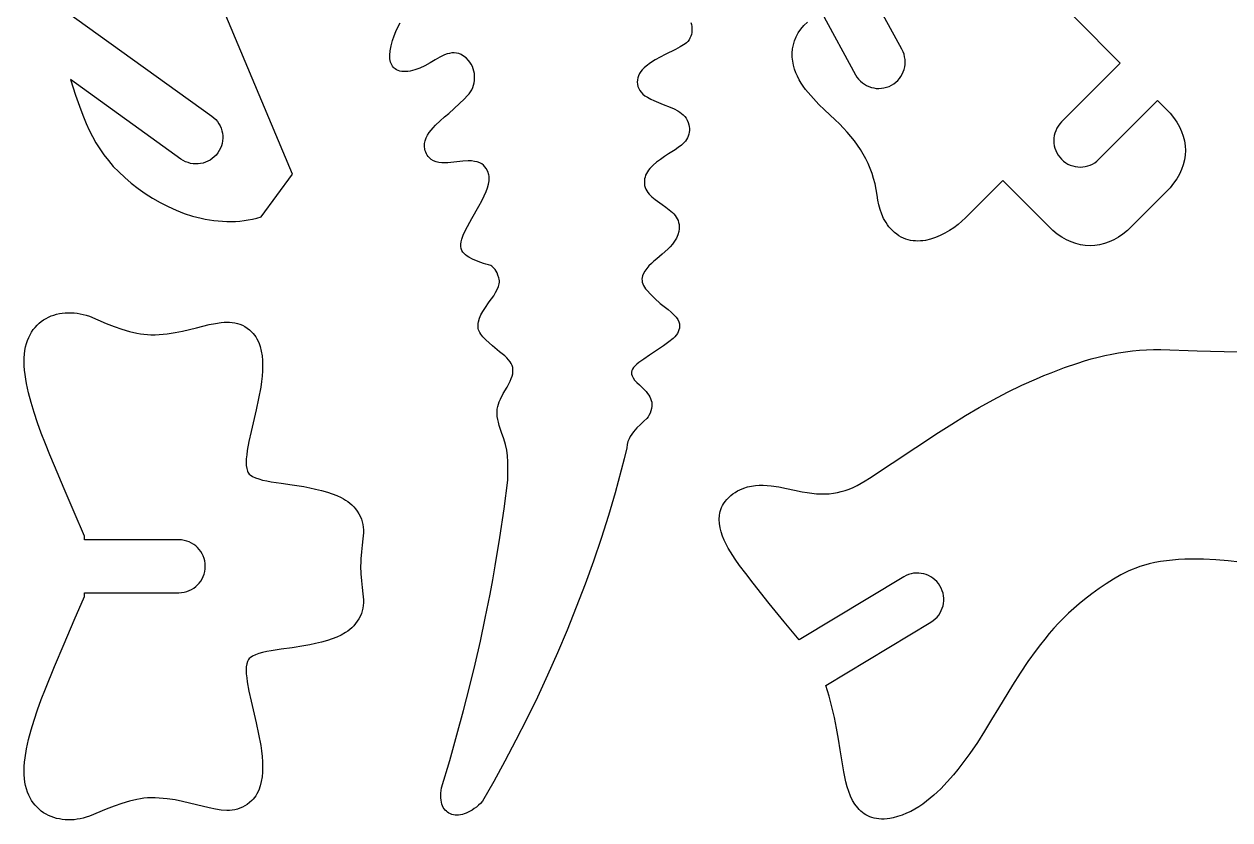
# Model space of a CAD drawing. Extents: x 4 to 246, y 5 to 420.
# Drawn here: x 4.5 to 73, y 4.7 to 49.9 of the extents above; entities that cross this region are included whole.
import ezdxf

# ---------------------------------------------------------------- set-up
doc = ezdxf.new("R2010")
doc.units = 0
doc.layers.add('IMPORT_-_TIRANO', color=18, linetype='CONTINUOUS')

msp = doc.modelspace()

# ---------------------------------------------------------------- linework, layer by layer
at = {"layer": 'IMPORT_-_TIRANO'}
for points in [[(49.13, 65.5), (66.798, 47.685), (63.462, 44.349), (63.359, 44.235), (63.269, 44.113), (63.194, 43.985), (63.132, 43.852), (63.084, 43.714), (63.049, 43.573), (63.029, 43.43), (63.022, 43.286), (63.029, 43.142), (63.049, 42.999), (63.084, 42.859), (63.132, 42.721), (63.194, 42.588), (63.269, 42.46), (63.359, 42.338), (63.462, 42.224), (63.576, 42.121), (63.698, 42.032), (63.826, 41.956), (63.959, 41.894), (64.097, 41.846), (64.237, 41.812), (64.38, 41.791), (64.524, 41.784), (64.668, 41.791), (64.811, 41.812), (64.952, 41.846), (65.089, 41.894), (65.223, 41.956), (65.351, 42.032), (65.472, 42.121), (65.586, 42.224), (68.922, 45.56), (69.631, 44.852), (69.834, 44.595), (70.01, 44.335), (70.159, 44.072), (70.281, 43.806), (70.376, 43.538), (70.444, 43.269), (70.485, 42.998), (70.498, 42.727), (70.485, 42.455), (70.444, 42.185), (70.376, 41.915), (70.281, 41.647), (70.159, 41.381), (70.01, 41.118), (69.834, 40.858), (69.631, 40.602), (67.208, 38.179), (66.952, 37.976), (66.692, 37.8), (66.429, 37.651), (66.163, 37.529), (65.895, 37.434), (65.625, 37.366), (65.354, 37.326), (65.083, 37.312), (64.811, 37.326), (64.54, 37.366), (64.271, 37.434), (64.003, 37.529), (63.737, 37.651), (63.474, 37.8), (63.215, 37.976), (62.959, 38.18), (60.125, 41.013), (58.001, 38.888), (57.8, 38.698), (57.58, 38.512), (57.345, 38.335), (57.097, 38.17), (56.837, 38.018), (56.568, 37.884), (56.292, 37.77), (56.011, 37.68), (55.727, 37.616), (55.585, 37.595), (55.443, 37.582), (55.302, 37.577), (55.161, 37.581), (55.021, 37.593), (54.883, 37.615), (54.746, 37.647), (54.611, 37.688), (54.478, 37.74), (54.347, 37.803), (54.219, 37.877), (54.093, 37.963), (53.971, 38.061), (53.853, 38.171), (53.748, 38.281), (53.653, 38.393), (53.566, 38.507), (53.487, 38.624), (53.35, 38.864), (53.24, 39.113), (53.151, 39.37), (53.081, 39.636), (53.026, 39.909), (52.981, 40.19), (52.928, 40.515), (52.862, 40.828), (52.783, 41.13), (52.691, 41.423), (52.585, 41.708), (52.468, 41.984), (52.337, 42.253), (52.193, 42.516), (52.037, 42.773), (51.868, 43.024), (51.687, 43.272), (51.493, 43.516), (51.286, 43.758), (51.068, 43.998), (50.836, 44.236), (50.593, 44.475), (49.992, 45.04), (49.674, 45.349), (49.359, 45.676), (49.059, 46.018), (48.917, 46.195), (48.784, 46.376), (48.661, 46.561), (48.548, 46.75), (48.447, 46.942), (48.36, 47.138), (48.283, 47.353), (48.223, 47.574), (48.182, 47.801), (48.16, 48.032), (48.158, 48.265), (48.178, 48.498), (48.222, 48.731), (48.289, 48.962), (48.381, 49.189), (48.5, 49.411), (48.646, 49.626), (48.821, 49.833), (49.026, 50.03)], [(49.83, 50.548), (51.754, 47.033), (51.835, 46.902), (51.927, 46.782), (52.028, 46.674), (52.139, 46.577), (52.258, 46.492), (52.383, 46.42), (52.515, 46.36), (52.651, 46.313), (52.791, 46.279), (52.934, 46.259), (53.079, 46.252), (53.224, 46.26), (53.37, 46.282), (53.514, 46.319), (53.655, 46.37), (53.794, 46.437), (53.925, 46.518), (54.045, 46.609), (54.153, 46.711), (54.25, 46.822), (54.335, 46.94), (54.407, 47.066), (54.467, 47.197), (54.514, 47.333), (54.548, 47.474), (54.568, 47.617), (54.575, 47.761), (54.567, 47.907), (54.545, 48.052), (54.508, 48.196), (54.457, 48.338), (54.39, 48.477), (47.941, 60.254)], [(5.545, 51.606), (15.157, 44.682), (15.277, 44.587), (15.385, 44.481), (15.481, 44.368), (15.564, 44.246), (15.634, 44.118), (15.691, 43.985), (15.735, 43.848), (15.765, 43.707), (15.782, 43.563), (15.785, 43.419), (15.774, 43.275), (15.749, 43.131), (15.71, 42.989), (15.656, 42.851), (15.588, 42.716), (15.505, 42.587), (15.409, 42.466), (15.304, 42.358), (15.19, 42.262), (15.069, 42.179), (14.941, 42.109), (14.808, 42.052), (14.67, 42.009), (14.529, 41.978), (14.386, 41.961), (14.242, 41.958), (14.097, 41.969), (13.954, 41.994), (13.812, 42.033), (13.673, 42.087), (13.539, 42.155), (13.409, 42.238), (7.124, 46.766), (7.42, 45.871), (7.566, 45.447), (7.714, 45.038), (7.867, 44.641), (8.028, 44.256), (8.198, 43.883), (8.381, 43.52), (8.578, 43.166), (8.792, 42.821), (9.027, 42.483), (9.283, 42.151), (9.564, 41.824), (9.873, 41.502), (10.211, 41.183), (10.581, 40.867), (10.97, 40.565), (11.375, 40.279), (11.795, 40.011), (12.229, 39.762), (12.675, 39.534), (13.132, 39.33), (13.598, 39.15), (14.072, 38.997), (14.311, 38.931), (14.552, 38.872), (14.794, 38.821), (15.037, 38.778), (15.281, 38.743), (15.525, 38.716), (15.77, 38.697), (16.015, 38.687), (16.26, 38.686), (16.505, 38.694), (16.75, 38.712), (16.995, 38.739), (17.238, 38.776), (17.481, 38.823), (17.723, 38.88), (17.963, 38.947), (19.754, 41.372), (14.915, 52.902)], [(42.385, 50.001), (42.421, 49.895), (42.445, 49.784), (42.456, 49.67), (42.456, 49.554), (42.444, 49.439), (42.421, 49.326), (42.387, 49.217), (42.343, 49.113), (42.288, 49.016), (42.222, 48.927), (42.147, 48.849), (42.062, 48.784), (41.792, 48.618), (41.512, 48.466), (40.937, 48.179), (40.65, 48.034), (40.37, 47.88), (40.1, 47.713), (39.844, 47.526), (39.73, 47.426), (39.631, 47.32), (39.545, 47.209), (39.475, 47.094), (39.419, 46.976), (39.379, 46.855), (39.356, 46.734), (39.348, 46.612), (39.357, 46.491), (39.383, 46.372), (39.427, 46.256), (39.489, 46.143), (39.568, 46.035), (39.666, 45.932), (39.784, 45.836), (39.92, 45.748), (40.113, 45.643), (40.293, 45.559), (40.81, 45.349), (41.218, 45.19), (41.441, 45.092), (41.661, 44.974), (41.766, 44.906), (41.866, 44.831), (41.96, 44.748), (42.045, 44.656), (42.121, 44.555), (42.186, 44.444), (42.239, 44.323), (42.277, 44.19), (42.297, 44.084), (42.306, 43.977), (42.307, 43.87), (42.298, 43.763), (42.276, 43.65), (42.243, 43.544), (42.199, 43.444), (42.145, 43.35), (42.083, 43.262), (42.014, 43.18), (41.856, 43.028), (41.68, 42.89), (41.494, 42.764), (41.122, 42.529), (40.891, 42.376), (40.663, 42.218), (40.445, 42.054), (40.245, 41.882), (40.07, 41.703), (39.994, 41.609), (39.927, 41.514), (39.869, 41.416), (39.822, 41.315), (39.787, 41.211), (39.763, 41.105), (39.75, 40.975), (39.752, 40.852), (39.767, 40.737), (39.795, 40.628), (39.835, 40.525), (39.886, 40.428), (39.946, 40.336), (40.015, 40.248), (40.176, 40.084), (40.359, 39.932), (40.763, 39.645), (40.968, 39.502), (41.163, 39.354), (41.342, 39.197), (41.423, 39.114), (41.496, 39.027), (41.561, 38.935), (41.617, 38.838), (41.663, 38.736), (41.698, 38.628), (41.72, 38.513), (41.729, 38.391), (41.724, 38.262), (41.704, 38.125), (41.649, 37.925), (41.571, 37.741), (41.471, 37.569), (41.354, 37.407), (41.222, 37.255), (41.078, 37.111), (40.769, 36.837), (40.45, 36.572), (40.294, 36.439), (40.146, 36.303), (40.008, 36.161), (39.883, 36.014), (39.775, 35.858), (39.686, 35.692), (39.649, 35.597), (39.625, 35.505), (39.614, 35.415), (39.616, 35.326), (39.63, 35.236), (39.658, 35.146), (39.699, 35.054), (39.753, 34.96), (39.82, 34.863), (39.9, 34.762), (40.099, 34.546), (40.35, 34.305), (40.654, 34.032), (41.095, 33.682), (41.278, 33.526), (41.433, 33.381), (41.559, 33.244), (41.654, 33.114), (41.717, 32.99), (41.736, 32.929), (41.746, 32.869), (41.751, 32.745), (41.742, 32.63), (41.718, 32.523), (41.68, 32.421), (41.628, 32.323), (41.56, 32.228), (41.478, 32.135), (41.38, 32.04), (41.138, 31.844), (40.834, 31.627), (40.033, 31.078), (39.712, 30.857), (39.436, 30.661), (39.32, 30.569), (39.219, 30.479), (39.137, 30.389), (39.074, 30.3), (39.032, 30.208), (39.013, 30.113), (39.018, 30.013), (39.049, 29.907), (39.108, 29.794), (39.195, 29.672), (39.313, 29.539), (39.464, 29.396), (39.67, 29.203), (39.851, 29.012), (39.929, 28.916), (39.998, 28.819), (40.058, 28.72), (40.106, 28.619), (40.143, 28.515), (40.168, 28.408), (40.18, 28.296), (40.177, 28.18), (40.16, 28.058), (40.127, 27.931), (40.078, 27.797), (40.011, 27.656), (39.96, 27.574), (39.894, 27.492), (39.729, 27.325), (39.534, 27.147), (39.327, 26.951), (39.225, 26.843), (39.127, 26.728), (39.035, 26.604), (38.951, 26.471), (38.878, 26.327), (38.818, 26.171), (38.772, 26.003), (38.745, 25.821), (38.594, 25.188), (38.434, 24.551), (38.266, 23.911), (38.088, 23.267), (37.707, 21.972), (37.295, 20.67), (36.851, 19.365), (36.38, 18.058), (35.882, 16.755), (35.36, 15.458), (34.816, 14.171), (34.251, 12.897), (33.667, 11.639), (33.067, 10.402), (32.453, 9.188), (31.825, 8), (31.188, 6.843), (30.541, 5.719), (30.428, 5.6), (30.315, 5.491), (30.2, 5.392), (30.085, 5.303), (29.97, 5.224), (29.855, 5.155), (29.741, 5.095), (29.629, 5.044), (29.517, 5.003), (29.408, 4.971), (29.3, 4.949), (29.195, 4.936), (29.094, 4.932), (28.995, 4.937), (28.9, 4.951), (28.81, 4.973), (28.724, 5.005), (28.642, 5.045), (28.566, 5.094), (28.496, 5.152), (28.431, 5.218), (28.373, 5.292), (28.322, 5.375), (28.278, 5.465), (28.241, 5.564), (28.212, 5.672), (28.191, 5.787), (28.179, 5.91), (28.176, 6.04), (28.183, 6.179), (28.199, 6.325), (28.225, 6.479), (28.685, 8.039), (29.1, 9.499), (29.476, 10.882), (29.818, 12.214), (30.134, 13.518), (30.429, 14.818), (30.709, 16.137), (30.98, 17.501), (31.131, 18.304), (31.274, 19.109), (31.537, 20.723), (31.773, 22.344), (31.982, 23.971), (31.995, 24.694), (31.988, 25.029), (31.967, 25.355), (31.925, 25.677), (31.859, 26.001), (31.764, 26.334), (31.634, 26.682), (31.5, 27.09), (31.45, 27.27), (31.413, 27.438), (31.389, 27.594), (31.377, 27.742), (31.377, 27.885), (31.39, 28.023), (31.415, 28.16), (31.453, 28.298), (31.504, 28.44), (31.567, 28.586), (31.733, 28.906), (31.952, 29.276), (32.045, 29.45), (32.123, 29.611), (32.186, 29.761), (32.234, 29.9), (32.266, 30.032), (32.282, 30.156), (32.282, 30.273), (32.266, 30.387), (32.234, 30.497), (32.185, 30.605), (32.118, 30.712), (32.035, 30.82), (31.934, 30.93), (31.815, 31.043), (31.524, 31.285), (31.117, 31.611), (30.92, 31.78), (30.738, 31.952), (30.578, 32.122), (30.447, 32.288), (30.396, 32.369), (30.354, 32.448), (30.324, 32.525), (30.307, 32.6), (30.296, 32.698), (30.296, 32.796), (30.304, 32.894), (30.321, 32.991), (30.378, 33.183), (30.46, 33.373), (30.562, 33.561), (30.679, 33.747), (30.936, 34.112), (31.187, 34.468), (31.298, 34.642), (31.391, 34.815), (31.461, 34.984), (31.486, 35.069), (31.503, 35.152), (31.512, 35.235), (31.511, 35.317), (31.502, 35.399), (31.481, 35.48), (31.429, 35.63), (31.375, 35.759), (31.319, 35.867), (31.261, 35.957), (31.202, 36.032), (31.141, 36.092), (31.079, 36.141), (31.015, 36.179), (30.882, 36.232), (30.744, 36.268), (30.6, 36.303), (30.451, 36.351), (30.213, 36.446), (29.981, 36.545), (29.766, 36.657), (29.669, 36.72), (29.58, 36.79), (29.502, 36.866), (29.436, 36.951), (29.383, 37.045), (29.345, 37.148), (29.323, 37.263), (29.319, 37.389), (29.334, 37.529), (29.371, 37.682), (29.457, 37.912), (29.591, 38.195), (29.949, 38.858), (30.338, 39.55), (30.51, 39.868), (30.65, 40.147), (30.758, 40.388), (30.842, 40.607), (30.899, 40.807), (30.93, 40.994), (30.932, 41.173), (30.922, 41.26), (30.904, 41.347), (30.845, 41.523), (30.755, 41.704), (30.688, 41.8), (30.606, 41.886), (30.507, 41.96), (30.391, 42.022), (30.256, 42.071), (30.102, 42.106), (29.927, 42.128), (29.731, 42.134), (29.426, 42.115), (29.093, 42.074), (28.745, 42.033), (28.571, 42.02), (28.399, 42.015), (28.231, 42.022), (28.069, 42.043), (27.915, 42.081), (27.77, 42.139), (27.638, 42.22), (27.576, 42.269), (27.518, 42.326), (27.464, 42.389), (27.414, 42.46), (27.369, 42.539), (27.328, 42.626), (27.296, 42.711), (27.273, 42.795), (27.25, 42.961), (27.257, 43.124), (27.29, 43.283), (27.346, 43.44), (27.423, 43.592), (27.516, 43.74), (27.624, 43.883), (27.743, 44.022), (27.87, 44.156), (28.136, 44.407), (28.396, 44.635), (28.628, 44.836), (29.245, 45.398), (29.502, 45.641), (29.705, 45.845), (29.793, 45.948), (29.871, 46.059), (29.937, 46.177), (29.993, 46.301), (30.037, 46.43), (30.07, 46.563), (30.092, 46.698), (30.102, 46.835), (30.101, 46.973), (30.087, 47.109), (30.062, 47.244), (30.025, 47.375), (29.975, 47.503), (29.912, 47.625), (29.837, 47.741), (29.75, 47.85), (29.613, 47.987), (29.478, 48.094), (29.342, 48.175), (29.207, 48.232), (29.072, 48.265), (28.937, 48.278), (28.802, 48.272), (28.667, 48.249), (28.532, 48.212), (28.397, 48.162), (28.126, 48.032), (27.852, 47.876), (27.576, 47.709), (27.277, 47.544), (26.984, 47.41), (26.702, 47.309), (26.566, 47.271), (26.434, 47.243), (26.307, 47.224), (26.184, 47.214), (26.068, 47.214), (25.957, 47.223), (25.853, 47.243), (25.756, 47.273), (25.666, 47.313), (25.585, 47.364), (25.527, 47.411), (25.475, 47.465), (25.428, 47.526), (25.387, 47.594), (25.352, 47.669), (25.324, 47.751), (25.302, 47.84), (25.287, 47.936), (25.278, 48.04), (25.277, 48.152), (25.298, 48.398), (25.349, 48.675), (25.435, 48.985), (25.523, 49.243), (25.625, 49.494), (25.738, 49.74), (25.861, 49.981)], [(73.596, 19.315), (72.93, 19.396), (72.239, 19.456), (71.533, 19.491), (71.177, 19.497), (70.821, 19.495), (70.466, 19.485), (70.114, 19.466), (69.765, 19.437), (69.422, 19.398), (69.085, 19.349), (68.755, 19.289), (68.434, 19.217), (68.123, 19.133), (67.903, 19.063), (67.685, 18.984), (67.47, 18.898), (67.256, 18.803), (66.834, 18.592), (66.417, 18.354), (66.004, 18.093), (65.594, 17.812), (65.184, 17.515), (64.775, 17.203), (64.459, 16.951), (64.154, 16.69), (63.859, 16.419), (63.573, 16.14), (63.295, 15.852), (63.026, 15.558), (62.764, 15.256), (62.51, 14.948), (62.262, 14.634), (62.021, 14.315), (61.555, 13.664), (61.109, 12.997), (60.678, 12.321), (59.885, 11.017), (59.49, 10.362), (59.089, 9.711), (58.677, 9.068), (58.248, 8.437), (58.025, 8.127), (57.796, 7.822), (57.56, 7.522), (57.317, 7.228), (56.964, 6.826), (56.594, 6.435), (56.401, 6.247), (56.203, 6.064), (56, 5.889), (55.791, 5.721), (55.575, 5.562), (55.354, 5.413), (55.126, 5.275), (54.892, 5.149), (54.651, 5.036), (54.402, 4.936), (54.146, 4.852), (53.883, 4.783), (53.71, 4.749), (53.544, 4.726), (53.385, 4.713), (53.232, 4.71), (53.086, 4.717), (52.947, 4.733), (52.814, 4.759), (52.687, 4.793), (52.566, 4.836), (52.451, 4.887), (52.341, 4.946), (52.237, 5.012), (52.139, 5.086), (52.045, 5.166), (51.957, 5.253), (51.874, 5.346), (51.721, 5.549), (51.586, 5.772), (51.468, 6.014), (51.365, 6.271), (51.276, 6.54), (51.2, 6.819), (51.136, 7.106), (51.083, 7.397), (50.882, 8.643), (50.78, 9.258), (50.67, 9.869), (50.549, 10.479), (50.41, 11.087), (50.25, 11.695), (50.063, 12.305), (56.041, 15.908), (56.169, 15.994), (56.285, 16.091), (56.389, 16.197), (56.481, 16.311), (56.561, 16.433), (56.628, 16.562), (56.683, 16.696), (56.724, 16.834), (56.752, 16.975), (56.766, 17.119), (56.767, 17.264), (56.753, 17.409), (56.725, 17.553), (56.682, 17.696), (56.625, 17.835), (56.552, 17.971), (56.466, 18.099), (56.37, 18.215), (56.264, 18.319), (56.149, 18.411), (56.027, 18.491), (55.899, 18.558), (55.765, 18.612), (55.627, 18.654), (55.485, 18.682), (55.342, 18.696), (55.197, 18.697), (55.052, 18.683), (54.907, 18.655), (54.765, 18.612), (54.625, 18.555), (54.49, 18.482), (48.543, 14.898), (47.694, 15.929), (46.847, 16.969), (45.938, 18.117), (45.51, 18.668), (45.165, 19.124), (44.906, 19.487), (44.643, 19.896), (44.516, 20.114), (44.397, 20.339), (44.288, 20.569), (44.193, 20.804), (44.113, 21.04), (44.053, 21.278), (44.014, 21.515), (44, 21.75), (44.013, 21.981), (44.031, 22.095), (44.057, 22.207), (44.091, 22.318), (44.134, 22.426), (44.186, 22.533), (44.247, 22.638), (44.337, 22.766), (44.436, 22.887), (44.543, 22.999), (44.658, 23.103), (44.78, 23.199), (44.908, 23.286), (45.043, 23.365), (45.183, 23.434), (45.401, 23.524), (45.62, 23.592), (45.84, 23.641), (46.061, 23.673), (46.282, 23.69), (46.504, 23.692), (46.726, 23.682), (46.948, 23.661), (47.393, 23.595), (47.837, 23.506), (48.279, 23.41), (48.718, 23.318), (48.998, 23.269), (49.268, 23.232), (49.527, 23.207), (49.778, 23.195), (50.022, 23.195), (50.259, 23.209), (50.491, 23.235), (50.719, 23.275), (50.945, 23.328), (51.168, 23.394), (51.391, 23.475), (51.615, 23.569), (51.841, 23.678), (52.069, 23.802), (52.302, 23.939), (52.539, 24.092), (56.464, 26.683), (57.226, 27.173), (58, 27.65), (58.784, 28.11), (59.579, 28.552), (60.385, 28.974), (61.202, 29.372), (62.029, 29.746), (62.447, 29.922), (62.868, 30.091), (63.626, 30.378), (64.388, 30.639), (64.771, 30.758), (65.155, 30.87), (65.54, 30.973), (65.927, 31.066), (66.316, 31.149), (66.707, 31.222), (67.1, 31.284), (67.496, 31.334), (67.894, 31.371), (68.295, 31.396), (68.698, 31.407), (69.105, 31.404), (71.173, 31.342), (73.458, 31.279)]]:
    msp.add_lwpolyline(points, dxfattribs=at)
msp.add_lwpolyline([(7.923, 20.793), (7.35, 22.154), (6.775, 23.487), (6.219, 24.786), (5.956, 25.42), (5.706, 26.042), (5.472, 26.651), (5.256, 27.247), (5.062, 27.827), (4.891, 28.392), (4.748, 28.94), (4.633, 29.47), (4.588, 29.729), (4.551, 29.982), (4.523, 30.23), (4.504, 30.474), (4.496, 30.709), (4.5, 30.935), (4.516, 31.151), (4.543, 31.358), (4.581, 31.555), (4.63, 31.742), (4.689, 31.92), (4.758, 32.089), (4.836, 32.247), (4.922, 32.397), (5.018, 32.537), (5.121, 32.667), (5.232, 32.788), (5.349, 32.9), (5.474, 33.001), (5.605, 33.094), (5.742, 33.177), (5.884, 33.251), (6.031, 33.315), (6.183, 33.37), (6.338, 33.415), (6.498, 33.451), (6.661, 33.478), (6.827, 33.495), (6.995, 33.503), (7.165, 33.502), (7.336, 33.491), (7.509, 33.471), (7.683, 33.442), (7.857, 33.403), (8.03, 33.355), (8.203, 33.298), (8.688, 33.089), (9.159, 32.895), (9.615, 32.718), (10.058, 32.564), (10.488, 32.435), (10.905, 32.337), (11.109, 32.301), (11.309, 32.274), (11.507, 32.256), (11.701, 32.248), (11.941, 32.25), (12.176, 32.26), (12.633, 32.302), (13.072, 32.368), (13.493, 32.451), (14.288, 32.642), (15.021, 32.823), (15.366, 32.894), (15.698, 32.943), (15.859, 32.957), (16.016, 32.963), (16.171, 32.96), (16.323, 32.948), (16.471, 32.925), (16.617, 32.891), (16.76, 32.845), (16.901, 32.786), (17.038, 32.713), (17.174, 32.626), (17.306, 32.523), (17.436, 32.404), (17.519, 32.317), (17.595, 32.225), (17.664, 32.127), (17.726, 32.025), (17.833, 31.807), (17.917, 31.572), (17.978, 31.322), (18.02, 31.057), (18.044, 30.781), (18.05, 30.494), (18.042, 30.197), (18.019, 29.892), (17.985, 29.582), (17.941, 29.266), (17.826, 28.627), (17.69, 27.987), (17.402, 26.752), (17.276, 26.181), (17.179, 25.659), (17.146, 25.419), (17.124, 25.195), (17.116, 24.99), (17.124, 24.804), (17.149, 24.639), (17.192, 24.496), (17.221, 24.434), (17.255, 24.378), (17.295, 24.328), (17.34, 24.285), (17.475, 24.193), (17.638, 24.114), (17.829, 24.046), (18.045, 23.987), (18.284, 23.935), (18.542, 23.889), (19.111, 23.803), (19.733, 23.716), (20.391, 23.613), (20.727, 23.55), (21.066, 23.477), (21.404, 23.393), (21.74, 23.296), (22.001, 23.21), (22.262, 23.111), (22.52, 22.993), (22.646, 22.925), (22.77, 22.85), (22.89, 22.767), (23.008, 22.676), (23.121, 22.575), (23.23, 22.464), (23.334, 22.343), (23.433, 22.209), (23.526, 22.063), (23.612, 21.904), (23.673, 21.763), (23.719, 21.618), (23.75, 21.468), (23.77, 21.314), (23.779, 21.155), (23.778, 20.992), (23.757, 20.651), (23.718, 20.29), (23.674, 19.909), (23.639, 19.507), (23.628, 19.298), (23.624, 19.083), (23.639, 18.659), (23.674, 18.257), (23.718, 17.876), (23.757, 17.515), (23.778, 17.174), (23.779, 17.011), (23.77, 16.852), (23.75, 16.698), (23.719, 16.548), (23.673, 16.403), (23.612, 16.262), (23.526, 16.103), (23.433, 15.957), (23.334, 15.824), (23.23, 15.702), (23.121, 15.591), (23.008, 15.49), (22.89, 15.399), (22.77, 15.316), (22.52, 15.173), (22.262, 15.055), (22.001, 14.956), (21.74, 14.87), (21.404, 14.772), (21.066, 14.688), (20.727, 14.616), (20.391, 14.553), (19.733, 14.45), (19.111, 14.363), (18.542, 14.277), (18.284, 14.231), (18.045, 14.179), (17.829, 14.12), (17.638, 14.052), (17.475, 13.973), (17.34, 13.881), (17.295, 13.838), (17.255, 13.788), (17.192, 13.669), (17.149, 13.527), (17.124, 13.362), (17.116, 13.176), (17.124, 12.97), (17.146, 12.747), (17.179, 12.507), (17.276, 11.984), (17.402, 11.414), (17.69, 10.179), (17.826, 9.539), (17.941, 8.9), (17.985, 8.584), (18.019, 8.274), (18.042, 7.969), (18.05, 7.672), (18.044, 7.385), (18.02, 7.109), (17.978, 6.844), (17.917, 6.594), (17.833, 6.359), (17.726, 6.141), (17.664, 6.039), (17.595, 5.941), (17.519, 5.849), (17.436, 5.762), (17.306, 5.643), (17.174, 5.54), (17.038, 5.453), (16.901, 5.38), (16.76, 5.321), (16.617, 5.275), (16.471, 5.241), (16.323, 5.218), (16.171, 5.206), (16.016, 5.203), (15.698, 5.223), (15.366, 5.272), (15.021, 5.343), (14.288, 5.524), (13.899, 5.622), (13.493, 5.715), (13.072, 5.798), (12.633, 5.864), (12.176, 5.906), (11.941, 5.916), (11.701, 5.918), (11.507, 5.91), (11.309, 5.892), (11.109, 5.865), (10.905, 5.829), (10.488, 5.73), (10.058, 5.602), (9.615, 5.447), (9.159, 5.271), (8.203, 4.868), (8.03, 4.811), (7.857, 4.763), (7.683, 4.724), (7.509, 4.695), (7.336, 4.675), (7.165, 4.664), (6.995, 4.663), (6.827, 4.671), (6.661, 4.688), (6.498, 4.715), (6.338, 4.751), (6.183, 4.796), (6.031, 4.851), (5.884, 4.915), (5.742, 4.989), (5.605, 5.072), (5.474, 5.164), (5.349, 5.266), (5.232, 5.378), (5.121, 5.499), (5.018, 5.629), (4.922, 5.769), (4.836, 5.919), (4.758, 6.077), (4.689, 6.246), (4.63, 6.424), (4.581, 6.611), (4.543, 6.808), (4.516, 7.015), (4.5, 7.231), (4.496, 7.457), (4.504, 7.692), (4.523, 7.936), (4.551, 8.184), (4.633, 8.696), (4.748, 9.226), (4.891, 9.774), (5.062, 10.339), (5.256, 10.92), (5.472, 11.515), (5.706, 12.124), (6.219, 13.38), (6.775, 14.679), (7.35, 16.012), (7.923, 17.373), (7.923, 17.581), (13.293, 17.581), (13.447, 17.588), (13.596, 17.611), (13.74, 17.648), (13.878, 17.699), (14.009, 17.762), (14.133, 17.837), (14.249, 17.924), (14.355, 18.021), (14.452, 18.127), (14.539, 18.243), (14.614, 18.367), (14.677, 18.498), (14.728, 18.636), (14.765, 18.78), (14.788, 18.93), (14.795, 19.083), (14.788, 19.237), (14.765, 19.386), (14.728, 19.53), (14.677, 19.668), (14.614, 19.799), (14.539, 19.923), (14.452, 20.039), (14.355, 20.146), (14.249, 20.243), (14.133, 20.329), (14.009, 20.404), (13.878, 20.468), (13.74, 20.518), (13.596, 20.555), (13.447, 20.578), (13.293, 20.586), (7.923, 20.586)], close=True, dxfattribs=at)

doc.saveas('drawing.dxf')
